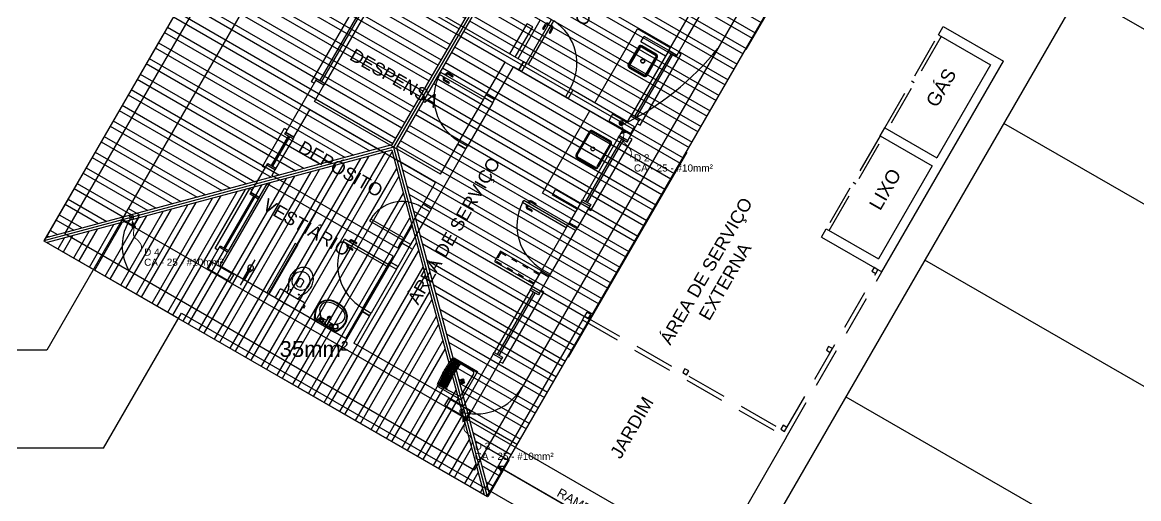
# Model space of a CAD drawing. Extents: x -192 to 167, y 237 to 369.
# Drawn here: x 118.11 to 135.77, y 306.52 to 314.07 of the extents above; entities that cross this region are included whole.
import ezdxf

# ---------------------------------------------------------------- set-up
doc = ezdxf.new("R2010")
doc.units = 0
doc.header["$LTSCALE"] = 0.1
for name, pattern in [('CONTINU', [0]), ('HIDDEN', [9.525, 6.35, -3.175]), ('TRACEJADO_G', [0.375, 0.25, -0.125]), ('TRAÇO-2PTOS_P', [0.625, 0.25, -0.125, 0, -0.125, 0, -0.125])]:
    doc.linetypes.add(name, pattern=pattern)
doc.layers.get('0').update_dxf_attribs({"linetype": 'CONTINUOUS'})
for name, color, linetype in [('100-txt_t4', 1, 'CONTINUOUS'), ('75-0', 7, 'CONTINUOUS'), ('A-JANEL', 1, 'CONTINUOUS'), ('A-PARED', 5, 'CONTINUOUS'), ('A-PAREDE', 5, 'CONTINUOUS'), ('A-PISOS-CTEL', 2, 'TRACEJADO_G'), ('A-PISOS-NIVEL', 1, 'CONTINUOUS'), ('A-SOLEIRA', 1, 'CONTINUOUS'), ('AR-ALV', 5, 'CONTINUOUS'), ('ARQ-ALV-CORTE', 5, 'CONTINUOUS'), ('ARQ-ALV-VISTA2', 1, 'CONTINUOUS'), ('ARQ-BNC-VISTA', 1, 'CONTINUOUS'), ('ARQ-COB-PROJ', 8, 'TRAÇO-2PTOS_P'), ('ARQ-ESQ-VISTA1', 2, 'CONTINUOUS'), ('ARQ-MOB-VISTA', 1, 'CONTINU'), ('ARQ-PIS-VISTA', 8, 'CONTINUOUS'), ('ARQ-TXT-1_050', 2, 'CONTINUOUS'), ('ARQ-TXT-1_075', 2, 'CONTINUOUS'), ('FARADAY', 6, 'HIDDEN'), ('GER_PARA-RAIO', 5, 'PARA-RAIO')]:
    doc.layers.add(name, color=color, linetype=linetype)
doc.styles.add('ESC-50-A20', font='arial.ttf', dxfattribs={"height": 0.1})
doc.styles.get("Standard").update_dxf_attribs({"font": 'ARIALUNI.TTF'})
doc.styles.add('T4', font='arial.ttf')
doc.linetypes.add('PARA-RAIO', pattern='A,0.5,-0.15,["/",Standard,S=0.15,R=0,X=-0.1,Y=-0.075],-0.05', length=0.7)
pattern_1 = [(330.00002, (-113.47094, 402.16197), (0.14287492, 0.2474668), []), (330.00002, (-113.43608, 402.03185), (0.14287492, 0.2474668), [])]

# ---------------------------------------------------------------- blocks, each defined once
blk = doc.blocks.new('cadnic01000124')
at = {"color": 10, "const_width": 0.0533}
blk.add_lwpolyline([(0.301, 0.301), (0.39, 0.381), (0.453, 0.463), (0.497, 0.542), (0.53, 0.619), (0.56, 0.69), (0.593, 0.752), (0.638, 0.805), (0.702, 0.846), (0.79, 0.874), (0.897, 0.896), (1.014, 0.921), (1.133, 0.956), (1.245, 1.01), (1.343, 1.091), (1.417, 1.208), (1.46, 1.368)], dxfattribs=at)
at = {"color": 10}
blk.add_lwpolyline([(0.088, 0.088, 0, 0.267, 0), (0.422, 0.422, 0.02, 0.02, 0)], format="xyseb", dxfattribs=at)
at = {"color": 2}
blk.add_circle((0, 0), 0.125, dxfattribs=at)
at = {"color": 3}
blk.add_circle((0, 0), 0.05, dxfattribs=at)
blk = doc.blocks.new('6 SALAS')
at = {"color": 251}
for p, q in [((63.831, -34.862), (64.681, -33.389)), ((64.724, -33.414), (63.875, -34.887)), ((64.299, -34.15), (64.256, -34.125)), ((63.757, -34.992), (62.907, -36.464)), ((62.95, -36.489), (63.8, -35.017)), ((63.375, -35.753), (63.332, -35.728)), ((62.248, -39.669), (63.724, -37.109)), ((62.273, -39.764), (63.785, -37.144)), ((59.049, -37.905), (59.084, -37.844)), ((59.049, -37.905), (62.273, -39.764)), ((59.084, -37.844), (62.248, -39.669))]:
    blk.add_line(p, q, dxfattribs=at)
at = {"layer": 'A-JANEL', "color": 251}
blk.add_line((57.769, -38.522), (57.639, -38.447), dxfattribs=at)
at = {"layer": 'A-PARED', "color": 251}
blk.add_lwpolyline([(52.044, -36.241), (51.944, -36.414), (51.77, -36.314), (51.87, -36.141)], close=True, dxfattribs=at)
at = {"layer": 'A-PAREDE', "color": 251}
for p, q in [((58.117, -33.817), (55.908, -32.543)), ((57.826, -33.822), (55.833, -32.672)), ((63.785, -37.144), (65.709, -33.809)), ((65.504, -33.864), (64.654, -35.336)), ((54.355, -34.935), (54.829, -34.113)), ((54.809, -34.448), (54.959, -34.188)), ((54.959, -34.188), (54.829, -34.113)), ((54.485, -35.01), (54.734, -34.578)), ((56.726, -35.727), (54.734, -34.578)), ((56.801, -35.597), (54.809, -34.448)), ((54.485, -35.01), (54.355, -34.935)), ((56.657, -36.149), (57.206, -35.196)), ((53.805, -35.889), (54.055, -35.455)), ((54.185, -35.53), (54.055, -35.455)), ((64.579, -35.466), (63.73, -36.939)), ((54.185, -35.53), (54.135, -35.618)), ((56.127, -36.767), (54.135, -35.618)), ((53.935, -35.964), (54.06, -35.748)), ((56.052, -36.897), (54.06, -35.748)), ((56.527, -36.074), (56.726, -35.727)), ((53.935, -35.964), (53.805, -35.889)), ((56.657, -36.149), (56.527, -36.074)), ((56.657, -36.149), (56.527, -36.074)), ((56.657, -36.149), (56.527, -36.074)), ((56.307, -36.755), (56.177, -36.68)), ((56.35, -36.78), (56.22, -36.705)), ((53.105, -37.102), (53.305, -36.755)), ((56.132, -37.058), (56.307, -36.755)), ((57.22, -39.475), (53.105, -37.102)), ((57.165, -39.27), (55.432, -38.271)), ((57.639, -38.447), (57.165, -39.27)), ((57.769, -38.522), (57.639, -38.447)), ((57.769, -38.522), (57.22, -39.475))]:
    blk.add_line(p, q, dxfattribs=at)
for points in [[(53.532, -37.192), (53.186, -36.992), (53.126, -37.096), (53.472, -37.296)], [(57.274, -39.351), (56.928, -39.151), (56.868, -39.255), (57.214, -39.455)]]:
    blk.add_lwpolyline(points, close=True, dxfattribs=at)
at = {"layer": 'A-PISOS-CTEL', "color": 251, "linetype": 'TRACEJADO_G', "ltscale": 150}
blk.add_lwpolyline([(50.533, -36.657), (59.302, -21.455), (66.319, -25.502), (57.55, -40.705)], close=True, dxfattribs=at)
at = {"layer": 'A-PISOS-NIVEL', "color": 251}
for p, q in [((51.763, -36.327), (54.898, -30.892)), ((61.17, -42.677), (66.916, -32.716)), ((71.247, -35.214), (66.916, -32.716)), ((70.048, -37.293), (65.717, -34.795)), ((51.763, -36.327), (51.363, -37.02)), ((53.105, -37.102), (51.763, -36.327)), ((51.464, -36.845), (50.575, -38.384)), ((68.799, -39.459), (64.468, -36.96)), ((51.47, -39.934), (52.705, -37.795)), ((52.705, -37.795), (61.17, -42.677)), ((59.049, -37.905), (57.913, -39.875)), ((50.575, -38.384), (47.7, -38.384)), ((67.55, -41.624), (63.219, -39.126)), ((57.22, -39.475), (61.137, -41.735)), ((57.913, -39.875), (57.513, -40.568)), ((62.273, -39.764), (60.737, -42.428)), ((51.47, -39.934), (47.7, -39.934)), ((57.713, -40.221), (60.937, -42.081))]:
    blk.add_line(p, q, dxfattribs=at)
for points in [[(63.664, -37.074), (63.629, -37.134), (63.689, -37.169), (63.724, -37.109), (63.664, -37.074)], [(59.119, -37.783), (59.084, -37.844), (59.145, -37.879), (59.18, -37.818), (59.119, -37.783)], [(62.943, -38.323), (62.908, -38.384), (62.969, -38.419), (63.004, -38.358), (62.943, -38.323)], [(60.671, -38.678), (60.636, -38.739), (60.696, -38.774), (60.731, -38.713), (60.671, -38.678)], [(62.222, -39.573), (62.187, -39.634), (62.248, -39.669), (62.283, -39.608), (62.222, -39.573)]]:
    blk.add_lwpolyline(points, dxfattribs=at)
at = {"layer": 'A-SOLEIRA', "color": 251}
for p, q in [((58.195, -33.862), (58.853, -34.241)), ((58.779, -34.371), (58.086, -33.972)), ((54.539, -36.717), (54.839, -36.197)), ((56.499, -36.116), (56.222, -36.602)), ((56.332, -36.712), (56.632, -36.192))]:
    blk.add_line(p, q, dxfattribs=at)
blk.add_arc((56.195, -36.613), 0.583, 58.302, 148.302, dxfattribs=at)
at = {"layer": 'AR-ALV', "color": 251}
for p, q in [((64.681, -33.389), (64.756, -33.259)), ((64.756, -33.259), (65.709, -33.809)), ((64.681, -33.389), (65.504, -33.864)), ((63.757, -34.992), (63.831, -34.862)), ((63.831, -34.862), (64.654, -35.336)), ((63.757, -34.992), (64.579, -35.466)), ((62.832, -36.594), (62.907, -36.464)), ((62.907, -36.464), (63.73, -36.939)), ((62.832, -36.594), (63.785, -37.144))]:
    blk.add_line(p, q, dxfattribs=at)
at = {"layer": 'ARQ-ALV-CORTE', "color": 251}
for p, q in [((60.413, -33.64), (60.862, -32.86)), ((60.543, -33.715), (60.992, -32.935)), ((58.031, -33.767), (58.38, -33.16)), ((58.16, -33.842), (58.56, -33.149)), ((58.195, -33.862), (58.595, -33.169)), ((60.702, -33.438), (60.915, -33.07)), ((57.901, -33.692), (58.175, -33.215)), ((57.987, -33.742), (58.262, -33.265)), ((58.262, -33.265), (58.175, -33.215)), ((60.438, -33.597), (59.918, -33.297)), ((59.973, -33.502), (60.023, -33.415)), ((60.363, -33.727), (59.973, -33.502)), ((60.413, -33.64), (60.023, -33.415)), ((60.543, -33.715), (60.413, -33.64)), ((60.543, -33.715), (60.413, -33.64)), ((58.16, -33.842), (58.086, -33.972)), ((58.16, -33.842), (58.117, -33.817)), ((58.195, -33.862), (58.16, -33.842))]:
    blk.add_line(p, q, dxfattribs=at)
for points in [[(59.789, -33.91), (60.014, -34.04, 0.414214), (60.069, -34.025), (60.229, -33.748, 0.414214), (60.214, -33.694), (59.989, -33.564, 0.414214), (59.934, -33.578), (59.774, -33.855, 0.414214)], [(59.792, -33.917), (60.017, -34.047, 0.414214), (60.072, -34.032), (60.232, -33.755, 0.414214), (60.217, -33.7), (59.992, -33.571, 0.414214), (59.937, -33.585), (59.778, -33.862, 0.414214)], [(59.799, -33.893), (60.024, -34.023, 0.414214), (60.051, -34.015), (60.211, -33.738, 0.414214), (60.204, -33.711), (59.979, -33.581, 0.414214), (59.952, -33.588), (59.792, -33.865, 0.414214)], [(59.802, -33.9), (60.027, -34.03, 0.414214), (60.055, -34.022), (60.215, -33.745, 0.414214), (60.207, -33.718), (59.982, -33.588, 0.414214), (59.955, -33.595), (59.795, -33.872, 0.414214)]]:
    blk.add_lwpolyline(points, format="xyb", close=True, dxfattribs=at)
blk.add_lwpolyline([(60.543, -33.715), (60.528, -33.741), (60.398, -33.666), (60.413, -33.64)], close=True, dxfattribs=at)
for centre in [(60.002, -33.802), (60.005, -33.809)]:
    blk.add_circle(centre, 0.03, dxfattribs=at)
at = {"layer": 'ARQ-ALV-VISTA2', "color": 251, "ltscale": 0.1}
blk.add_lwpolyline([(58.364, -37.191), (58.374, -37.174), (57.75, -36.814), (57.655, -36.979), (58.279, -37.339)], dxfattribs=at)
at = {"layer": 'ARQ-BNC-VISTA', "color": 251}
for p, q in [((59.243, -34.466), (59.918, -33.297)), ((58.419, -35.895), (59.168, -34.596)), ((57.107, -38.586), (57.024, -38.533)), ((57.034, -38.513), (57.39, -38.719)), ((57.107, -38.586), (57.144, -38.609)), ((57.108, -38.618), (57.111, -38.614)), ((57.315, -38.718), (57.142, -38.608)), ((56.84, -38.74), (56.857, -38.711)), ((56.873, -38.682), (56.856, -38.711)), ((56.858, -38.748), (56.874, -38.721)), ((56.872, -38.754), (56.887, -38.729)), ((56.889, -38.694), (56.874, -38.722)), ((56.901, -38.703), (56.887, -38.729)), ((56.887, -38.761), (56.901, -38.737)), ((56.897, -38.765), (56.91, -38.742)), ((56.915, -38.713), (56.901, -38.737)), ((56.923, -38.719), (56.91, -38.742)), ((56.912, -38.772), (56.924, -38.751)), ((56.921, -38.776), (56.933, -38.755)), ((56.937, -38.729), (56.924, -38.751)), ((56.945, -38.735), (56.933, -38.755)), ((56.936, -38.783), (56.947, -38.764)), ((56.945, -38.787), (56.956, -38.769)), ((56.958, -38.745), (56.947, -38.764)), ((56.966, -38.751), (56.956, -38.769)), ((56.961, -38.793), (56.97, -38.777)), ((56.979, -38.761), (56.97, -38.777)), ((56.971, -38.798), (56.98, -38.783)), ((56.989, -38.767), (56.98, -38.783)), ((56.986, -38.804), (56.994, -38.791)), ((57.002, -38.777), (56.994, -38.791)), ((57.39, -38.719), (57.13, -39.17)), ((57.325, -38.759), (57.132, -39.093)), ((57.172, -38.837), (57.147, -38.879)), ((56.774, -38.964), (57.13, -39.17)), ((56.873, -38.991), (56.786, -38.946)), ((56.873, -38.991), (56.912, -39.011)), ((56.902, -38.976), (56.899, -38.981)), ((57.092, -39.105), (56.909, -39.01)), ((57.19, -38.904), (57.105, -38.855)), ((57.123, -38.922), (57.147, -38.879))]:
    blk.add_line(p, q, dxfattribs=at)
for centre, radius, start, end in [((62.138, -42.092), 6.272, 145.3086, 147.0756), ((62.138, -42.092), 6.252, 145.3733, 147.0864), ((62.138, -42.092), 6.237, 145.3733, 147.0945), ((62.138, -42.092), 6.221, 145.3733, 147.1035), ((62.138, -42.092), 6.21, 145.3733, 147.1092), ((62.138, -42.092), 6.194, 145.3733, 147.1184), ((62.138, -42.092), 6.184, 145.3733, 147.1239), ((62.138, -42.092), 6.167, 145.3733, 147.1331), ((62.138, -42.092), 6.157, 145.3733, 147.1387), ((62.138, -42.092), 6.141, 145.3733, 147.1479), ((57.012, -38.551), 0.043, 59.4761, 137.4312), ((62.138, -42.092), 6.129, 145.3733, 147.1543), ((57.012, -38.552), 0.0225, 57.5313, 145.3733), ((62.138, -42.092), 6.113, 145.3733, 147.1637), ((57.013, -38.552), 0.00825, 322.2965, 148.4501), ((57.035, -38.566), 0.00847, 316.4696, 154.277), ((57.058, -38.581), 0.00855, 309.8437, 160.9029), ((57.08, -38.596), 0.00857, 309.4878, 161.2588), ((57.102, -38.612), 0.00851, 337.8973, 159.6621), ((57.129, -38.627), 0.0225, 57.5313, 145.0181), ((62.427, -41.591), 6.272, 152.97, 154.737), ((62.427, -41.591), 6.252, 152.9592, 154.6723), ((62.427, -41.591), 6.237, 152.9511, 154.6723), ((62.427, -41.591), 6.221, 152.9421, 154.6723), ((62.427, -41.591), 6.21, 152.9364, 154.6723), ((62.427, -41.591), 6.194, 152.9272, 154.6723), ((62.427, -41.591), 6.184, 152.9216, 154.6723), ((62.427, -41.591), 6.167, 152.9125, 154.6723), ((62.427, -41.591), 6.157, 152.9069, 154.6723), ((62.427, -41.591), 6.141, 152.8977, 154.6723), ((62.427, -41.591), 6.129, 152.8913, 154.6723), ((62.427, -41.591), 6.113, 152.8819, 154.6723), ((57.147, -38.879), 0.0341, 330.0228, 150.0228), ((57.147, -38.879), 0.0341, 330.0228, 150.0228), ((57.299, -38.744), 0.03, 330.0228, 57.5313), ((56.796, -38.927), 0.043, 162.6144, 240.5695), ((56.796, -38.926), 0.0225, 154.6723, 242.5143), ((56.797, -38.926), 0.00825, 151.5955, 337.7491), ((56.821, -38.939), 0.00847, 145.7686, 343.576), ((56.844, -38.951), 0.00855, 139.1427, 350.2019), ((56.868, -38.962), 0.00857, 138.7868, 350.5578), ((56.893, -38.974), 0.00851, 140.3834, 322.1483), ((56.92, -38.99), 0.0225, 155.0275, 242.5143), ((57.147, -38.879), 0.0341, 150.0228, 330.0228), ((57.147, -38.879), 0.0341, 150.0228, 330.0228), ((57.147, -38.879), 0.0219, 150.0228, 330.0228), ((57.147, -38.879), 0.0219, 150.0228, 330.0228), ((57.147, -38.879), 0.0219, 330.0228, 150.0228), ((57.147, -38.879), 0.0219, 330.0228, 150.0228), ((57.106, -39.079), 0.03, 242.5143, 330.0228)]:
    blk.add_arc(centre, radius, start, end, dxfattribs=at)
at = {"layer": 'ARQ-COB-PROJ', "color": 251, "linetype": 'HIDDEN', "ltscale": 0.04}
blk.add_lwpolyline([(58.364, -37.191), (57.758, -36.842), (57.683, -36.972), (58.289, -37.321)], dxfattribs=at)
at = {"layer": 'ARQ-ESQ-VISTA1', "color": 251}
for p, q in [((54.896, -34.117), (55.622, -32.858)), ((54.922, -34.132), (55.648, -32.873)), ((55.7, -32.903), (54.974, -34.162)), ((58.422, -33.289), (58.462, -33.219)), ((58.439, -33.299), (58.479, -33.229)), ((58.493, -33.226), (58.506, -33.233)), ((58.498, -33.246), (58.523, -33.203)), ((58.498, -33.246), (58.503, -33.249)), ((58.503, -33.208), (58.516, -33.216)), ((58.523, -33.203), (58.528, -33.205)), ((58.526, -33.349), (58.566, -33.279)), ((58.542, -33.271), (58.537, -33.269)), ((58.542, -33.271), (58.567, -33.228)), ((58.543, -33.359), (58.583, -33.289)), ((58.562, -33.266), (58.549, -33.258)), ((58.572, -33.248), (58.559, -33.241)), ((58.567, -33.228), (58.562, -33.225)), ((60.398, -33.666), (59.828, -34.653)), ((59.88, -34.683), (60.45, -33.696)), ((59.906, -34.698), (60.476, -33.711)), ((57.526, -34.341), (57.826, -33.822)), ((57.656, -34.416), (57.956, -33.897)), ((58.042, -33.947), (57.956, -33.897)), ((58.042, -33.947), (58.117, -33.817)), ((58.117, -33.817), (58.042, -33.947)), ((56.788, -34.02), (56.808, -33.985)), ((57.481, -34.419), (56.788, -34.02)), ((57.501, -34.385), (56.808, -33.985)), ((56.842, -34.057), (56.845, -34.052)), ((56.885, -34.082), (56.842, -34.057)), ((56.848, -34.077), (56.855, -34.064)), ((56.867, -34.013), (56.865, -34.018)), ((56.865, -34.087), (56.872, -34.074)), ((56.91, -34.038), (56.867, -34.013)), ((56.888, -34.008), (56.88, -34.021)), ((56.885, -34.082), (56.888, -34.077)), ((56.905, -34.018), (56.897, -34.031)), ((56.91, -34.038), (56.908, -34.043)), ((56.988, -34.054), (56.919, -34.014)), ((56.998, -34.037), (56.929, -33.997)), ((58.086, -33.972), (58.042, -33.947)), ((56.928, -34.158), (56.859, -34.118)), ((56.938, -34.141), (56.869, -34.101)), ((58.853, -34.241), (58.779, -34.371)), ((58.897, -34.266), (58.853, -34.241)), ((57.101, -35.078), (57.481, -34.419)), ((57.481, -34.419), (57.501, -34.385)), ((57.501, -34.385), (57.526, -34.341)), ((57.501, -34.385), (57.631, -34.46)), ((57.656, -34.416), (57.526, -34.341)), ((57.526, -34.341), (57.656, -34.416)), ((57.631, -34.46), (57.656, -34.416)), ((58.822, -34.396), (58.779, -34.371)), ((58.897, -34.266), (58.822, -34.396)), ((58.897, -34.266), (58.822, -34.396)), ((59.688, -34.896), (58.822, -34.396)), ((59.763, -34.766), (58.897, -34.266)), ((57.631, -34.46), (57.231, -35.153)), ((59.763, -34.766), (59.813, -34.679)), ((59.763, -34.766), (59.813, -34.679)), ((59.765, -35.063), (59.943, -34.754)), ((59.943, -34.754), (59.813, -34.679)), ((59.943, -34.754), (59.813, -34.679)), ((58.949, -35.288), (59.159, -34.924)), ((58.966, -35.298), (59.176, -34.934)), ((59.204, -34.926), (59.481, -35.086)), ((59.214, -34.909), (59.491, -35.069)), ((59.635, -34.988), (59.688, -34.896)), ((54.396, -34.994), (54.127, -35.461)), ((54.414, -35.004), (54.144, -35.471)), ((54.47, -35.036), (54.2, -35.504)), ((56.801, -35.597), (57.076, -35.121)), ((57.076, -35.121), (57.101, -35.078)), ((57.206, -35.196), (57.076, -35.121)), ((57.076, -35.121), (57.206, -35.196)), ((57.101, -35.078), (57.231, -35.153)), ((59.62, -35.013), (59.051, -36.001)), ((59.102, -36.031), (59.672, -35.043)), ((59.128, -36.046), (59.698, -35.058)), ((59.488, -35.114), (59.278, -35.477)), ((59.505, -35.124), (59.296, -35.487)), ((59.765, -35.062), (59.635, -34.987)), ((59.765, -35.063), (59.635, -34.988)), ((59.765, -35.063), (59.635, -34.988)), ((59.635, -34.988), (59.765, -35.063)), ((57.206, -35.196), (57.231, -35.153)), ((59.241, -35.502), (58.964, -35.342)), ((59.251, -35.485), (58.974, -35.325)), ((58.574, -35.927), (58.624, -35.84)), ((59.014, -36.065), (58.624, -35.84)), ((53.846, -35.948), (53.377, -36.762)), ((53.863, -35.958), (53.394, -36.772)), ((53.92, -35.99), (53.45, -36.804)), ((58.101, -36.047), (58.121, -36.012)), ((58.814, -36.412), (58.121, -36.012)), ((58.311, -36.064), (58.241, -36.024)), ((58.939, -36.195), (58.419, -35.895)), ((58.964, -36.152), (58.574, -35.927)), ((59.036, -36.027), (58.839, -36.369)), ((59.165, -36.102), (59.036, -36.027)), ((59.165, -36.102), (59.036, -36.027)), ((59.036, -36.027), (59.165, -36.102)), ((59.165, -36.102), (59.036, -36.027)), ((58.794, -36.446), (58.101, -36.047)), ((58.155, -36.084), (58.157, -36.079)), ((58.198, -36.109), (58.155, -36.084)), ((58.16, -36.104), (58.168, -36.091)), ((58.241, -36.185), (58.171, -36.145)), ((58.18, -36.04), (58.177, -36.045)), ((58.178, -36.114), (58.185, -36.101)), ((58.223, -36.065), (58.18, -36.04)), ((58.251, -36.168), (58.181, -36.128)), ((58.2, -36.035), (58.193, -36.048)), ((58.198, -36.109), (58.201, -36.104)), ((58.218, -36.045), (58.21, -36.058)), ((58.223, -36.065), (58.221, -36.07)), ((58.301, -36.081), (58.231, -36.041)), ((59.165, -36.102), (58.969, -36.443)), ((58.814, -36.412), (58.839, -36.369)), ((58.839, -36.369), (58.969, -36.443)), ((58.969, -36.443), (58.839, -36.369)), ((58.794, -36.446), (58.414, -37.105)), ((58.544, -37.18), (58.944, -36.487)), ((58.794, -36.446), (58.814, -36.412)), ((58.814, -36.412), (58.944, -36.487)), ((58.944, -36.487), (58.969, -36.443)), ((54.505, -36.697), (54.055, -37.477)), ((54.539, -36.717), (54.09, -37.497)), ((54.539, -36.717), (54.505, -36.697)), ((55.264, -36.662), (55.284, -36.627)), ((55.957, -37.061), (55.264, -36.662)), ((55.977, -37.027), (55.284, -36.627)), ((55.318, -36.699), (55.321, -36.694)), ((55.361, -36.724), (55.318, -36.699)), ((55.324, -36.719), (55.331, -36.706)), ((55.343, -36.655), (55.341, -36.66)), ((55.341, -36.729), (55.348, -36.716)), ((55.386, -36.68), (55.343, -36.655)), ((55.364, -36.65), (55.356, -36.663)), ((55.361, -36.724), (55.364, -36.719)), ((55.381, -36.66), (55.373, -36.673)), ((55.386, -36.68), (55.384, -36.685)), ((55.464, -36.696), (55.395, -36.656)), ((55.474, -36.679), (55.405, -36.639)), ((56.127, -36.767), (56.177, -36.68)), ((53.435, -36.83), (53.305, -36.755)), ((53.31, -37.047), (53.435, -36.83)), ((55.404, -36.8), (55.335, -36.76)), ((55.414, -36.783), (55.345, -36.743)), ((56.052, -36.897), (56.002, -36.983)), ((55.302, -38.196), (53.31, -37.047)), ((53.641, -37.353), (53.871, -36.955)), ((53.758, -37.066), (53.753, -37.1)), ((55.577, -37.72), (55.957, -37.061)), ((55.957, -37.061), (55.977, -37.027)), ((55.977, -37.027), (56.002, -36.983)), ((55.977, -37.027), (56.107, -37.102)), ((56.132, -37.058), (56.002, -36.983)), ((56.002, -36.983), (56.132, -37.058)), ((56.107, -37.102), (56.132, -37.058)), ((53.763, -37.112), (53.678, -37.259)), ((53.678, -37.259), (53.704, -37.274)), ((53.704, -37.274), (53.789, -37.127)), ((53.789, -37.127), (53.763, -37.112)), ((53.8, -37.136), (53.832, -37.108)), ((54.561, -37.263), (54.519, -37.337)), ((56.107, -37.102), (55.707, -37.795)), ((58.239, -37.408), (58.389, -37.148)), ((58.369, -37.483), (58.519, -37.223)), ((58.389, -37.148), (58.414, -37.105)), ((58.389, -37.148), (58.519, -37.223)), ((58.519, -37.223), (58.389, -37.148)), ((58.414, -37.105), (58.544, -37.18)), ((58.519, -37.223), (58.544, -37.18)), ((54.258, -37.428), (54.246, -37.447)), ((54.373, -37.472), (54.283, -37.42)), ((54.393, -37.431), (54.373, -37.472)), ((54.596, -37.381), (54.638, -37.307)), ((58.224, -37.434), (57.654, -38.421)), ((58.369, -37.483), (58.239, -37.408)), ((54.231, -37.473), (54.195, -37.537)), ((54.202, -37.561), (54.381, -37.665)), ((54.246, -37.447), (54.231, -37.473)), ((54.551, -37.575), (54.577, -37.537)), ((54.641, -37.627), (54.551, -37.575)), ((57.706, -38.451), (58.276, -37.464)), ((57.732, -38.466), (58.302, -37.479)), ((54.381, -37.665), (54.56, -37.768)), ((54.585, -37.761), (54.621, -37.698)), ((54.621, -37.698), (54.631, -37.704)), ((54.631, -37.704), (54.63, -37.706)), ((54.63, -37.706), (54.644, -37.714)), ((54.636, -37.672), (54.648, -37.653)), ((54.646, -37.678), (54.636, -37.672)), ((54.644, -37.714), (54.653, -37.699)), ((54.648, -37.675), (54.646, -37.678)), ((54.662, -37.683), (54.648, -37.675)), ((54.653, -37.699), (54.662, -37.683)), ((55.552, -37.763), (55.302, -38.196)), ((55.552, -37.763), (55.577, -37.72)), ((55.682, -37.838), (55.552, -37.763)), ((55.552, -37.763), (55.682, -37.838)), ((55.577, -37.72), (55.707, -37.795)), ((54.807, -37.91), (55.134, -38.099)), ((55.143, -38.081), (54.819, -37.894)), ((54.848, -37.911), (54.91, -37.858)), ((54.849, -37.912), (54.916, -37.867)), ((55.003, -37.916), (54.916, -37.867)), ((54.982, -37.946), (55.036, -37.868)), ((55.016, -37.966), (55.057, -37.88)), ((55.114, -37.981), (55.031, -37.933)), ((55.682, -37.838), (55.432, -38.271)), ((55.682, -37.838), (55.707, -37.795)), ((55.109, -38.061), (55.119, -38.044)), ((55.112, -38.063), (55.122, -38.046)), ((55.113, -38.055), (55.114, -38.04)), ((55.116, -38.05), (55.117, -38.043))]:
    blk.add_line(p, q, dxfattribs=at)
at = {"layer": 'ARQ-ESQ-VISTA1', "color": 251, "linetype": 'Continuous'}
for p, q in [((56.502, -36.117), (56.527, -36.074)), ((56.632, -36.192), (56.502, -36.117)), ((56.657, -36.149), (56.527, -36.074)), ((56.657, -36.149), (56.632, -36.192)), ((55.7, -36.307), (55.682, -36.337)), ((55.682, -36.337), (56.202, -36.637)), ((56.219, -36.607), (55.7, -36.307)), ((56.202, -36.637), (56.177, -36.68)), ((56.177, -36.68), (56.307, -36.755)), ((56.202, -36.637), (56.219, -36.607)), ((56.332, -36.712), (56.202, -36.637)), ((56.307, -36.755), (56.332, -36.712))]:
    blk.add_line(p, q, dxfattribs=at)
at = {"layer": 'ARQ-ESQ-VISTA1', "color": 251}
for points in [[(54.804, -34.157), (54.761, -34.132), (55.567, -32.734), (55.61, -32.759)], [(59.918, -34.798), (59.961, -34.823), (60.611, -33.696), (60.568, -33.671)], [(54.03, -35.498), (53.987, -35.473), (54.337, -34.867), (54.38, -34.892)], [(59.14, -36.145), (59.184, -36.17), (59.834, -35.044), (59.79, -35.019)], [(53.28, -36.799), (53.237, -36.774), (53.786, -35.821), (53.83, -35.846)], [(57.744, -38.566), (57.788, -38.591), (58.437, -37.464), (58.394, -37.439)], [(54.373, -37.472), (54.462, -37.524), (54.551, -37.575)], [(54.636, -37.672), (54.621, -37.698)], [(54.631, -37.704), (54.646, -37.678)]]:
    blk.add_lwpolyline(points, dxfattribs=at)
for points in [[(54.974, -34.162), (54.959, -34.188), (54.829, -34.113), (54.844, -34.087)], [(59.872, -34.846), (59.526, -34.647), (59.466, -34.751), (59.812, -34.95)], [(59.958, -34.728), (59.943, -34.754), (59.813, -34.679), (59.828, -34.653)], [(54.485, -35.01), (54.47, -35.036), (54.34, -34.961), (54.355, -34.935)], [(59.765, -35.062), (59.75, -35.088), (59.62, -35.013), (59.635, -34.987)], [(54.2, -35.504), (54.185, -35.53), (54.055, -35.455), (54.07, -35.429)], [(53.935, -35.964), (53.92, -35.99), (53.79, -35.915), (53.805, -35.889)], [(59.18, -36.076), (59.165, -36.102), (59.036, -36.027), (59.051, -36.001)], [(53.45, -36.804), (53.435, -36.83), (53.305, -36.755), (53.32, -36.729)], [(58.369, -37.483), (58.354, -37.509), (58.224, -37.434), (58.239, -37.408)], [(57.784, -38.496), (57.769, -38.522), (57.639, -38.447), (57.654, -38.421)]]:
    blk.add_lwpolyline(points, close=True, dxfattribs=at)
for centre, radius in [((59.213, -35.197), 0.03), ((54.431, -37.428), 0.0075), ((54.561, -37.503), 0.0075), ((54.924, -37.917), 0.03), ((54.924, -37.917), 0.02), ((55.07, -38.001), 0.03), ((55.07, -38.001), 0.02), ((55.141, -38.01), 0.04), ((55.141, -38.01), 0.037)]:
    blk.add_circle(centre, radius, dxfattribs=at)
for centre, radius, start, end in [((58.161, -33.841), 0.8, 329.9511, 57.1568), ((58.43, -33.294), 0.01, 150.0228, 330.0228), ((58.488, -33.234), 0.03, 60.0228, 150.0228), ((58.488, -33.234), 0.01, 60.0228, 150.0228), ((58.534, -33.354), 0.01, 150.0228, 330.0228), ((58.557, -33.274), 0.01, 330.0228, 60.0228), ((58.557, -33.274), 0.03, 330.0228, 60.0228), ((57.5, -34.384), 0.8, 152.8888, 240.0945), ((56.874, -34.092), 0.03, 150.0228, 240.0228), ((56.914, -34.023), 0.03, 60.0228, 150.0228), ((56.914, -34.023), 0.01, 60.0228, 150.0228), ((56.993, -34.045), 0.01, 240.0228, 60.0228), ((56.874, -34.092), 0.01, 150.0228, 240.0228), ((56.933, -34.149), 0.01, 240.0228, 60.0228), ((59.194, -34.944), 0.04, 60.0228, 150.0228), ((59.194, -34.944), 0.02, 60.0228, 150.0228), ((59.471, -35.104), 0.02, 330.0228, 60.0228), ((59.471, -35.104), 0.04, 330.0228, 60.0228), ((58.984, -35.308), 0.04, 150.0228, 240.0228), ((58.984, -35.308), 0.02, 150.0228, 240.0228), ((59.261, -35.468), 0.04, 240.0228, 330.0228), ((59.261, -35.468), 0.02, 240.0228, 330.0228), ((58.226, -36.05), 0.03, 60.0228, 150.0228), ((58.813, -36.411), 0.8, 152.8888, 240.0945), ((58.186, -36.119), 0.03, 150.0228, 240.0228), ((58.186, -36.119), 0.01, 150.0228, 240.0228), ((58.226, -36.05), 0.01, 60.0228, 150.0228), ((58.246, -36.177), 0.01, 240.0228, 60.0228), ((58.306, -36.073), 0.01, 240.0228, 60.0228), ((55.976, -37.026), 0.8, 152.8888, 240.0945), ((55.35, -36.734), 0.03, 150.0228, 240.0228), ((55.35, -36.734), 0.01, 150.0228, 240.0228), ((55.39, -36.665), 0.03, 60.0228, 150.0228), ((55.39, -36.665), 0.01, 60.0228, 150.0228), ((55.469, -36.687), 0.01, 240.0228, 60.0228), ((55.409, -36.791), 0.01, 240.0228, 60.0228), ((53.793, -37.072), 0.0357, 150.0228, 171.433), ((53.793, -37.072), 0.0357, 125.0377, 150.0228), ((53.796, -37.076), 0.0407, 101.6563, 125.0377), ((53.797, -37.08), 0.045, 80.236, 101.6563), ((53.796, -37.085), 0.0505, 60.0228, 80.236), ((53.796, -37.085), 0.0505, 39.8096, 60.0228), ((53.8, -37.082), 0.045, 18.3893, 39.8096), ((53.809, -37.081), 0.0357, 330.0228, 355.0079), ((53.804, -37.08), 0.0407, 355.0079, 18.3893), ((54.651, -37.316), 0.245, 100.6038, 123.0599), ((54.636, -37.224), 0.152, 60.1993, 101.4599), ((53.771, -37.111), 0.021, 150.0228, 176.4528), ((53.776, -37.111), 0.0258, 176.4528, 200.2172), ((53.78, -37.109), 0.0303, 200.2172, 214.247), ((53.771, -37.111), 0.021, 123.5928, 150.0228), ((53.774, -37.115), 0.0258, 99.8284, 123.5928), ((53.774, -37.119), 0.0303, 79.0663, 99.8284), ((53.773, -37.125), 0.0359, 60.0228, 79.0663), ((53.783, -37.111), 0.0303, 265.7986, 279.8284), ((53.784, -37.116), 0.0258, 279.8284, 303.5928), ((53.773, -37.125), 0.0359, 40.9793, 60.0228), ((53.787, -37.12), 0.021, 303.5928, 330.0228), ((53.777, -37.121), 0.0303, 20.2172, 40.9793), ((53.787, -37.12), 0.021, 330.0228, 356.4528), ((53.782, -37.119), 0.0258, 356.4528, 20.2172), ((53.809, -37.081), 0.0357, 310.5734, 330.0228), ((54.671, -37.331), 0.272, 159.7048, 175.2352), ((54.637, -37.312), 0.233, 141.5696, 161.3401), ((54.594, -37.288), 0.142, 160.1277, 197.0371), ((54.651, -37.32), 0.248, 122.6074, 142.0789), ((54.606, -37.293), 0.155, 125.7383, 159.744), ((54.6, -37.292), 0.15, 85.1957, 124.0372), ((54.583, -37.277), 0.0256, 85.6705, 147.598), ((54.575, -37.328), 0.078, 37.4029, 82.6427), ((54.598, -37.292), 0.15, 60.7131, 84.4904), ((54.595, -37.29), 0.15, 35.5552, 59.3325), ((54.635, -37.223), 0.152, 18.5857, 59.8463), ((54.594, -37.288), 0.15, 356.0084, 34.8499), ((54.548, -37.256), 0.245, 356.9857, 19.4418), ((54.274, -37.436), 0.0182, 60.596, 152.5459), ((54.191, -37.358), 0.215, 339.9769, 345.4295), ((54.668, -37.338), 0.269, 173.744, 187.933), ((54.251, -37.383), 0.151, 348.933, 2.8453), ((54.601, -37.285), 0.149, 197.2896, 239.648), ((54.581, -37.317), 0.0653, 197.0875, 282.9581), ((54.599, -37.284), 0.149, 240.3976, 282.756), ((54.6, -37.291), 0.142, 283.0085, 319.9179), ((54.616, -37.296), 0.0256, 332.4476, 34.3751), ((54.524, -37.246), 0.272, 304.8104, 320.3408), ((54.589, -37.283), 0.155, 320.3016, 354.3073), ((54.558, -37.266), 0.233, 318.7054, 338.476), ((54.544, -37.258), 0.248, 337.9667, 357.4382), ((54.21, -37.546), 0.0179, 149.6157, 240.3624), ((54.742, -37.676), 0.215, 134.6161, 140.0687), ((54.69, -37.636), 0.151, 117.2003, 131.1126), ((54.52, -37.253), 0.269, 292.1126, 306.3016), ((55.026, -37.799), 0.21, 68.1482, 165.1343), ((55.029, -37.798), 0.2, 67.9079, 164.7411), ((54.883, -38.156), 0.587, 60.0228, 67.9079), ((54.883, -38.156), 0.595, 60.0228, 68.1482), ((54.569, -37.753), 0.0179, 239.6832, 330.4299), ((54.632, -37.643), 0.0182, 327.4997, 59.4496), ((55.324, -37.878), 0.518, 165.1343, 183.5727), ((55.324, -37.878), 0.505, 164.7411, 181.8156), ((55.014, -37.747), 0.123, 77.6098, 190.5825), ((61.58, -37.116), 6.719, 185.5825, 186.188), ((61.498, -36.536), 6.719, 190.5825, 191.3505), ((54.95, -38.041), 0.424, 60.0228, 77.6098), ((54.95, -38.041), 0.424, 42.4358, 60.0228), ((54.883, -38.156), 0.587, 52.1377, 60.0228), ((54.883, -38.156), 0.595, 51.8974, 60.0228), ((55.172, -37.838), 0.123, 289.4631, 42.4358), ((55.121, -37.851), 0.2, 315.3045, 52.1377), ((55.121, -37.854), 0.21, 314.9113, 51.8974), ((54.914, -37.839), 0.0137, 186.188, 248.2939), ((54.923, -37.856), 0.0126, 191.3505, 240.0228), ((54.997, -37.959), 0.03, 98.8271, 21.2185), ((54.997, -37.959), 0.02, 140.398, 339.6476), ((55.043, -37.879), 0.0315, 267.9716, 212.79), ((55.043, -37.879), 0.021, 280.9483, 200.3137), ((55.046, -37.875), 0.0118, 334.8352, 145.2104), ((52.974, -31.619), 6.719, 288.9569, 289.4631), ((52.431, -31.839), 6.719, 293.9924, 294.4631), ((54.904, -37.636), 0.518, 296.4729, 314.9113), ((54.904, -37.636), 0.505, 298.23, 315.3045)]:
    blk.add_arc(centre, radius, start, end, dxfattribs=at)
at = {"layer": 'ARQ-PIS-VISTA', "color": 251}
for points in [[(60.305, -41.717), (57.713, -40.221), (57.832, -40.222)], [(60.305, -41.717), (57.713, -40.221), (57.773, -40.324)]]:
    blk.add_lwpolyline(points, dxfattribs=at)
at = {"layer": 'ARQ-ALV-CORTE', "color": 251, "insert": (58.001, -34.751), "char_height": 0.2048, "attachment_point": 1, "rotation": 60.0283, "style": 'ESC-50-A20'}
blk.add_mtext_dynamic_manual_height_columns('\\pi1.8291;COZINHA     ', width=4.46064, gutter_width=1, heights=[0], dxfattribs=at)
at = {"layer": 'ARQ-TXT-1_050', "color": 251, "char_height": 0.2048, "attachment_point": 1, "style": 'ESC-50-A20'}
for s, insert, rotation in [('\\pi1.6976;DESPENSA    ', (53.98, -32.748), 330.0283), ('\\pi1.7442;DEPÓSITO  ', (53.124, -34.184), 330.0283), ('\\pi1.1607;ÁREA DE SERVIÇO    ', (55.692, -38.583), 60.0283), ('\\pi1.7099;VESTIÁRIO    ', (52.591, -35.115), 330.0283), ('\\pi1.1607;ÁREA DE SERVIÇO \\P\\pi1.8014;EXTERNA       ', (59.681, -39.22), 60.0228), ('\\pi1.9481;JARDIM       ', (58.501, -41.705), 60.0228)]:
    blk.add_mtext_dynamic_manual_height_columns(s, width=4.46064, gutter_width=1, heights=[0], dxfattribs=dict(at, insert=insert, rotation=rotation))
at = {"layer": 'ARQ-TXT-1_075', "color": 251, "char_height": 0.144, "attachment_point": 1, "style": 'ESC-50-A20'}
for s, width, gutter_width, insert, rotation in [('\\pi1.1104;{\\fVerdana|b0|i0|c0|p34;      \\fArial|b0|i0|c0|p34;\\H1.5x; GÁS\\P\\pi1.3526;      }', 3.09812, 1, (63.684, -35.81), 60.0228), ('\\pi0.96121;{\\fVerdana|b0|i0|c0|p34;      \\fArial|b0|i0|c0|p34;\\H1.5x; LIXO\\P\\pi1.2976;      }', 3.09812, 1, (62.861, -37.311), 60.0228), ('\\pi1.2216;RAMPA', 3.14305, 0.5, (57.643, -39.951), 330.114)]:
    blk.add_mtext_dynamic_manual_height_columns(s, width=width, gutter_width=gutter_width, heights=[0], dxfattribs=dict(at, insert=insert, rotation=rotation))
blk = doc.blocks.new('cob 1')
at = {"layer": 'ARQ-MOB-VISTA'}
h = blk.add_hatch(dxfattribs=at)
h.set_pattern_fill('ANSI32', color=252, scale=0.03, angle=-75, style=0)
h.set_pattern_definition(pattern_1)
h.paths.add_polyline_path([(21.179, 5.567), (25.887, 13.722), (24.419, 19.2), (20.189, 11.873), (15.701, 4.099)])
h = blk.add_hatch(dxfattribs=at)
h.set_pattern_fill('ANSI32', color=252, scale=0.03, angle=-75, style=0)
h.set_pattern_definition(pattern_1)
h.paths.add_polyline_path([(22.716, 0.049), (25.734, 5.277), (31.434, 15.15), (25.956, 13.682), (21.248, 5.527)])
h = blk.add_hatch(dxfattribs=at)
h.set_pattern_fill('ANSI32', color=252, scale=0.03, angle=15, style=0)
h.set_pattern_definition([(60.00002, (-113.47094, 402.16197), (-0.2474668, 0.14287492), []), (60.00002, (-113.34083, 402.19683), (-0.2474668, 0.14287492), [])])
h.paths.add_polyline_path([(22.638, 0.028), (21.177, 5.483), (15.722, 4.022)])
at = {"layer": 'A-PISOS-NIVEL', "color": 252}
for p, q in [((25.887, 13.722), (21.179, 5.567)), ((25.93, 13.716), (21.205, 5.532)), ((25.956, 13.682), (21.248, 5.527)), ((21.205, 5.532), (15.673, 4.05)), ((21.179, 5.567), (15.701, 4.099)), ((21.177, 5.483), (15.722, 4.022)), ((21.177, 5.483), (22.638, 0.028)), ((21.205, 5.532), (22.687, 0)), ((21.248, 5.527), (22.716, 0.049))]:
    blk.add_line(p, q, dxfattribs=at)
for points in [[(25.734, 5.277), (31.462, 15.199), (24.448, 19.249), (20.189, 11.873)], [(20.189, 11.873), (15.673, 4.05), (22.687, 0), (25.734, 5.277)]]:
    blk.add_lwpolyline(points, dxfattribs=at)

msp = doc.modelspace()

# ---------------------------------------------------------------- block references
at = {"layer": 'FARADAY', "color": 6, "linetype": 'ByBlock'}
msp.add_blockref('6 SALAS', (67.921, 347.257), dxfattribs=at)

# ---------------------------------------------------------------- next in the draw order: linework, layer by layer
at = {"layer": 'GER_PARA-RAIO'}
msp.add_lwpolyline([(118.783, 310.714), (127.258, 325.393), (133.731, 321.656), (125.256, 306.976)], close=True, dxfattribs=at)
for centre, radius, start, end in [((125.693, 316.376), 4.371, 296.0807, 321.4295), ((120.45, 310.525), 0.762, 146.2939, 211.5429), ((125.286, 308.699), 0.835, 256.7798, 329.9052)]:
    msp.add_arc(centre, radius, start, end, dxfattribs=at)

# ---------------------------------------------------------------- next in the draw order: block references
msp.add_blockref('cob 1', (102.778, 306.556))
at = {"layer": '75-0', "xscale": -0.2812499999999999, "yscale": 0.28125, "zscale": 0.28125, "rotation": 148.2189294398063}
for p in [(127.584, 312.469), (119.835, 310.977), (125.065, 307.904)]:
    msp.add_blockref('cadnic01000124', p, dxfattribs=at)

# ---------------------------------------------------------------- next in the draw order: texts
at = {"layer": '100-txt_t4', "style": 'T4'}
for s, p in [('D 2', (127.785, 311.862)), ('CA - 25 - #10mm²', (127.785, 311.702)), ('D 4', (120.036, 310.37)), ('CA - 25 - #10mm²', (120.036, 310.21)), ('D 3', (125.266, 307.297)), ('CA - 25 - #10mm²', (125.266, 307.137))]:
    msp.add_text(s, height=0.1125, dxfattribs=at).set_placement(p)
at = {"layer": 'FARADAY', "color": 2}
msp.add_text('35mm²', height=0.25, dxfattribs=at).set_placement((122.179, 308.767))

doc.saveas('drawing.dxf')
